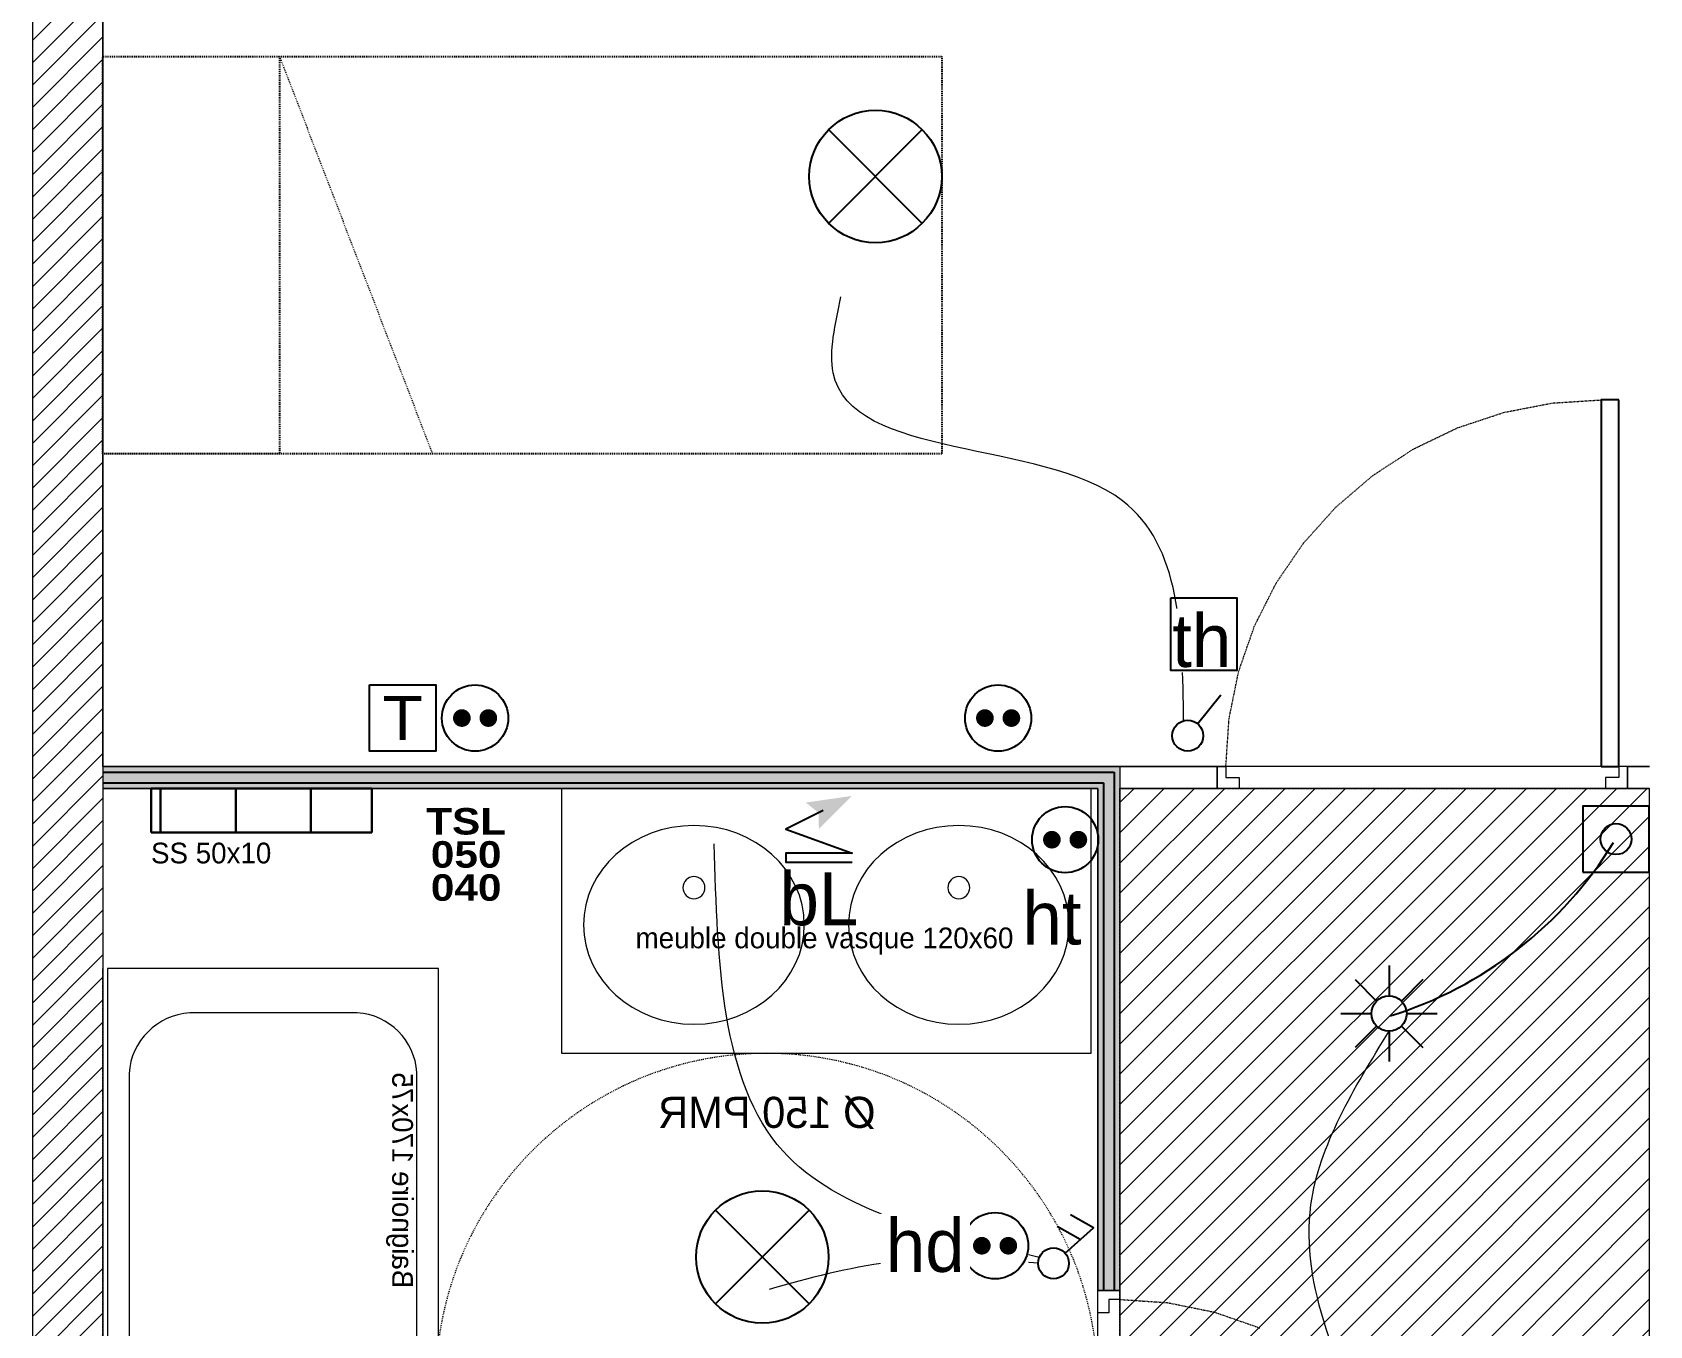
# Model space of a CAD drawing. Header units: centimetres. Extents: x 1724 to 19617, y -6503 to 8072.
# Drawn here: x 6209.9 to 6576.3, y 4485.8 to 4778.7 of the extents above; entities that cross this region are included whole.
import ezdxf

# ---------------------------------------------------------------- set-up
doc = ezdxf.new("R2010")
doc.units = ezdxf.units.CM
for name, pattern in [('Style de ligne -11', [0.347222, 0.20828, -0.138942]), ('Style de ligne -13', [0.147638, 0.098425, -0.049213]), ('Style de ligne -18', [0.164042, 0.054681, -0.109361]), ('Style de ligne -19', [0.166667, 0.055556, -0.111111]), ('Style de ligne -5', [0.20828, 0.069425, -0.138855]), ('VW-01', [0.41656, 0.20828, -0.20828])]:
    doc.linetypes.add(name, pattern=pattern)
for name, color, linetype in [('B aménagement intérieur', 252, 'Continuous'), ('B faience', 252, 'Style de ligne -11'), ('B Faux plafonds_Hatch', 252, 'Continuous'), ('B Général', 252, 'Continuous'), ('C ANNOTATIONS-PMR', 252, 'Style de ligne -5'), ('C ANNOTATIONS-prestations', 252, 'Continuous'), ('D SURFACES-shab', 252, 'Continuous'), ('F REMPLISSAGE-vert clair', 252, 'Continuous'), ('F REMPLISSAGE-vert foncé', 252, 'Continuous'), ('prlm-CHAUFF-CONV', 20, 'Continuous'), ('prlm-ELEC-CFA', 10, 'Continuous'), ('prlm-ELEC-CFO', 1, 'Continuous')]:
    doc.layers.add(name, color=color, linetype=linetype)
for name, color, linetype, lineweight in [('B GÈnÈral', 7, 'Continuous', 5), ('F REMPLISSAGE-vert clair-1', 7, 'Continuous', 5), ('F REMPLISSAGE-vert foncÈ', 7, 'Continuous', 5)]:
    doc.layers.add(name, color=color, linetype=linetype, lineweight=lineweight)
doc.styles.add('Eurostile', font='Eurosti.TTF')
doc.styles.add('Eurostile (italic)', font='Eurostib.TTF')
doc.styles.add('prlm-chauff-rad', font='ariblk.ttf', dxfattribs={"height": 12})
doc.styles.add('prlm-elec-cfa', font='comic.ttf', dxfattribs={"height": 12})
doc.styles.add('prlm-elec-cfo', font='comic.ttf', dxfattribs={"height": 12})
doc.styles.get("Standard").update_dxf_attribs({"font": 'isocp.shx', "height": 15})

# ---------------------------------------------------------------- blocks, each defined once
blk = doc.blocks.new('xi.PTCE')
at = {"layer": 'prlm-ELEC-CFO', "color": 0}
for points in [[(-10.61, 10.61), (10.61, -10.61)], [(10.61, 10.61), (-10.61, -10.61)]]:
    blk.add_lwpolyline(points, dxfattribs=at)
at = {"layer": 'prlm-ELEC-CFO', "color": 0, "linetype": 'ByBlock'}
blk.add_circle((0, 0), 15, dxfattribs=at)
blk = doc.blocks.new('xi.SA')
at = {"layer": 'prlm-ELEC-CFO', "color": 0}
blk.add_lwpolyline([(0.2, -1.28), (5.5, 5.28)], dxfattribs=at)
blk.add_circle((-2, -4), 3.5, dxfattribs=at)
blk = doc.blocks.new('xi.PC')
at = {"color": 0, "lineweight": 5}
blk.add_wipeout([(-7.5, -7.5), (7.5, -7.5), (7.5, 7.5), (-7.5, 7.5)], dxfattribs=at).dxf.layer = 'prlm-ELEC-CFO'
at = {"layer": 'prlm-ELEC-CFO', "color": 0, "linetype": 'ByBlock', "lineweight": 5, "const_width": 2}
for points in [[(-4, 0, 1), (-2, 0, 1)], [(2, 0, 1), (4, 0, 1)]]:
    blk.add_lwpolyline(points, format="xyb", close=True, dxfattribs=at)
at = {"layer": 'prlm-ELEC-CFO', "color": 0, "linetype": 'ByBlock', "lineweight": -2}
blk.add_circle((0, 0), 7.5, dxfattribs=at)
blk = doc.blocks.new('xi.TEL')
at = {"layer": 'prlm-ELEC-CFA', "color": 0, "linetype": 'ByBlock', "lineweight": -2, "flags": 128}
blk.add_lwpolyline([(-7.5, 7.5), (7.5, 7.5), (7.5, -7.5), (-7.5, -7.5)], close=True, dxfattribs=at)
at = {"layer": 'prlm-ELEC-CFA', "color": 0, "linetype": 'ByBlock', "insert": (0, 0), "char_height": 10, "width": 11.36, "attachment_point": 5}
blk.add_mtext('{\\fVerdana|b0|i0|c0|p34;T}', dxfattribs=at)
blk = doc.blocks.new('xi.SPOT')
at = {"color": 0, "lineweight": 5}
blk.add_wipeout([(-4, 0), (-2.83, -2.83), (0, -4), (2.83, -2.83), (4, 0), (2.83, 2.83), (0, 4), (-2.83, 2.83)], dxfattribs=at).dxf.layer = 'prlm-ELEC-CFO'
at = {"layer": 'prlm-ELEC-CFO', "color": 0, "linetype": 'ByBlock', "lineweight": -2, "flags": 128}
for points in [[(-7.69, 7.69), (-2.83, 2.83)], [(0, 10.88), (0, 4)], [(7.69, 7.69), (2.83, 2.83)], [(-10.88, 0), (-4, 0)], [(4, 0), (10.88, 0)], [(-2.83, -2.83), (-7.69, -7.69)], [(2.83, -2.83), (7.69, -7.69)], [(0, -4), (0, -10.88)]]:
    blk.add_lwpolyline(points, dxfattribs=at)
at = {"layer": 'prlm-ELEC-CFO', "color": 0, "linetype": 'ByBlock', "lineweight": -2}
blk.add_circle((0, 0), 4, dxfattribs=at)
blk = doc.blocks.new('xi.BP')
at = {"layer": 'prlm-ELEC-CFO', "color": 0, "flags": 128}
blk.add_lwpolyline([(-7.5, -7.5), (7.5, -7.5), (7.5, 7.5), (-7.5, 7.5)], close=True, dxfattribs=at)
at = {"layer": 'prlm-ELEC-CFO', "color": 0}
blk.add_circle((0, 0), 3.5, dxfattribs=at)
blk = doc.blocks.new('xi.BL')
at = {"color": 0, "lineweight": 5}
blk.add_wipeout([(-7.5, -7.5), (7.5, -7.5), (7.5, 7.5), (-7.5, 7.5)], dxfattribs=at).dxf.layer = 'prlm-ELEC-CFO'
at = {"layer": 'prlm-ELEC-CFO', "lineweight": 5}
blk.add_hatch(color=0, dxfattribs=at).paths.add_polyline_path([(-3, 6), (-0.1, 3.7), (0, 0), (7.5, 7.5)])
at = {"layer": 'prlm-ELEC-CFO', "color": 0}
blk.add_lwpolyline([(0.95, 4.23), (-7.5, 0), (7.5, -5.5), (-7.5, -5.5), (-7.5, -7.5), (7.5, -7.5)], dxfattribs=at)
blk = doc.blocks.new('xi.DA')
at = {"layer": 'prlm-ELEC-CFO', "color": 0}
for points in [[(4.05, 1.39), (-1.17, 4.34)], [(0.61, -1.67), (7.04, 4.05), (1.81, 7.01)]]:
    blk.add_lwpolyline(points, dxfattribs=at)
blk.add_circle((-2, -4), 3.5, dxfattribs=at)
blk = doc.blocks.new('xi.PCHD')
at = {"color": 0, "lineweight": 5}
blk.add_wipeout([(-7.5, -7.5), (7.5, -7.5), (7.5, 7.5), (-7.5, 7.5)], dxfattribs=at).dxf.layer = 'prlm-ELEC-CFO'
at = {"layer": 'prlm-ELEC-CFO', "color": 0, "linetype": 'ByBlock', "lineweight": 5, "const_width": 2}
for points in [[(-4, 0, 1), (-2, 0, 1)], [(2, 0, 1), (4, 0, 1)]]:
    blk.add_lwpolyline(points, format="xyb", close=True, dxfattribs=at)
at = {"layer": 'prlm-ELEC-CFO', "color": 0, "linetype": 'ByBlock', "lineweight": -2}
blk.add_circle((0, 0), 7.5, dxfattribs=at)
blk = doc.blocks.new('xi.PCHT')
at = {"color": 0, "lineweight": 5}
blk.add_wipeout([(-7.5, -7.5), (7.5, -7.5), (7.5, 7.5), (-7.5, 7.5)], dxfattribs=at).dxf.layer = 'prlm-ELEC-CFO'
at = {"layer": 'prlm-ELEC-CFO', "color": 0, "linetype": 'ByBlock', "lineweight": 5, "const_width": 2}
for points in [[(-4, 0, 1), (-2, 0, 1)], [(2, 0, 1), (4, 0, 1)]]:
    blk.add_lwpolyline(points, format="xyb", close=True, dxfattribs=at)
at = {"layer": 'prlm-ELEC-CFO', "color": 0, "linetype": 'ByBlock', "lineweight": -2}
blk.add_circle((0, 0), 7.5, dxfattribs=at)
blk = doc.blocks.new('Rond 150_PMR')
at = {"layer": 'B Général', "color": 154, "linetype": 'VW-01', "lineweight": 5, "true_color": 0x0053a6}
blk.add_circle((0, 0), 75, dxfattribs=at)
at = {"layer": 'B Général', "color": 154, "true_color": 0x0053a6, "insert": (-61.5, 0), "char_height": 7.049, "attachment_point": 5, "rotation": 90, "line_spacing_factor": 0.895453, "style": 'Eurostile (italic)'}
blk.add_mtext('Ø 150 PMR', dxfattribs=at)
blk = doc.blocks.new('Lit 90.190')
at = {"layer": 'B Général', "color": 7, "linetype": 'VW-01', "lineweight": 5}
blk.add_line((45, 54.99), (-45, 20.35), dxfattribs=at)
at = {"layer": 'B Général', "linetype": 'VW-01', "flags": 128}
for points in [[(-45, 95), (45, 95), (45, -95), (-45, -95)], [(-45, 95), (45, 95), (45, 54.99), (-45, 54.99)]]:
    blk.add_lwpolyline(points, close=True, dxfattribs=at)
blk = doc.blocks.new('Groupe-42-1')
at = {"layer": 'B Général', "color": 252, "linetype": 'Style de ligne -19', "lineweight": 5, "true_color": 0x989898}
for p, q in [((-29.11, -35.61), (-29.11, -22.61)), ((-22.61, -29.11), (-35.61, -29.11))]:
    blk.add_line(p, q, dxfattribs=at)
at = {"layer": 'B Général', "color": 252, "linetype": 'Style de ligne -19', "lineweight": 5, "true_color": 0x989898, "flags": 128}
for points in [[(-40, -40), (-40, 40), (40, 40), (40, -40)], [(-38, -38), (-38, 38), (38, 38), (38, -38)]]:
    blk.add_lwpolyline(points, close=True, dxfattribs=at)
at = {"layer": 'B Général', "color": 252, "linetype": 'Style de ligne -19', "lineweight": 5, "true_color": 0x989898}
for radius in [4, 3]:
    blk.add_circle((-29.11, -29.11), radius, dxfattribs=at)
blk = doc.blocks.new('Douche pointillée')
at = {"layer": 'B Général', "color": 252, "true_color": 0x989898}
blk.add_blockref('Groupe-42-1', (0, 0), dxfattribs=at)
blk = doc.blocks.new('Baignoire 75_170')
at = {"layer": 'B faience', "lineweight": 18, "flags": 128}
blk.add_lwpolyline([(-85, 38.5), (-85, -37.5), (86, -37.5)], dxfattribs=at)
at = {"layer": 'B Général', "color": 7, "linetype": 'Continuous', "lineweight": 5, "flags": 128}
blk.add_lwpolyline([(-84, -36.5), (-84, 38.5), (86, 38.5), (86, -36.5)], close=True, dxfattribs=at)
blk.add_lwpolyline([(-74, -17.85), (-74, 19.85, -0.379059), (-60.25, 33.6), (62.5, 33.6, -0.377778), (76, 20.1), (76, -17.85, -0.374545), (62.25, -31.6), (-60.5, -31.6, -0.392593), (-74, -18.1)], format="xyb", close=True, dxfattribs=at)
at = {"layer": 'B Général', "color": 7, "linetype": 'Continuous', "lineweight": 5}
blk.add_circle((-61.7, 1), 2.5, dxfattribs=at)
at = {"layer": 'B Général', "color": 8, "true_color": 0x767676}
blk.add_blockref('Douche pointillée', (-44, 3.5), dxfattribs=at)
at = {"layer": 'C ANNOTATIONS-prestations', "insert": (62.5, 26.61), "char_height": 4.6991, "width": 80, "attachment_point": 9, "line_spacing_factor": 0.895453, "style": 'Eurostile'}
blk.add_mtext('Baignoire 170x75', dxfattribs=at)

msp = doc.modelspace()

# ---------------------------------------------------------------- hatches: boundary and pattern name
at = {"layer": 'B GÈnÈral', "linetype": 'Continuous', "lineweight": 5}
h = msp.add_hatch(dxfattribs=at)
h.set_pattern_fill('50_BETON', style=0, pattern_type=2)
h.set_pattern_definition([(45, (0.0456, -2.938), (2.4253472, -2.6458333), [])])
h.paths.add_polyline_path([(6225.934, 4914.451), (6209.934, 4914.451), (6209.934, 4288.451), (6225.934, 4288.451)])

# ---------------------------------------------------------------- linework, layer by layer
at = {"layer": 'B aménagement intérieur', "color": 7, "linetype": 'Style de ligne -13', "lineweight": 5}
for p, q in [((6456.313, 4297.303), (6456.313, 4607.45)), ((6456.313, 4607.45), (6576.31, 4607.45)), ((6576.31, 4607.45), (6576.313, 4607.449))]:
    msp.add_line(p, q, dxfattribs=at)
at = {"layer": 'B Général', "color": 7, "linetype": 'Continuous', "lineweight": 18}
for p, q in [((6209.934, 4914.451), (6209.934, 4288.451)), ((6225.934, 4880.451), (6225.934, 4288.451))]:
    msp.add_line(p, q, dxfattribs=at)
at = {"layer": 'B Général', "color": 7, "linetype": 'Continuous', "lineweight": 5}
for p, q in [((6209.934, 4914.451), (6209.934, 4288.451)), ((6225.934, 4880.451), (6225.934, 4288.451)), ((6456.313, 4612.45), (6478.31, 4612.45)), ((6478.31, 4612.45), (6478.31, 4607.45)), ((6569.31, 4609.95), (6566.31, 4609.95)), ((6566.31, 4609.95), (6566.31, 4607.45)), ((6571.31, 4612.45), (6569.31, 4612.45)), ((6569.31, 4612.45), (6569.31, 4609.95)), ((6571.31, 4612.45), (6576.31, 4612.45)), ((6571.31, 4612.45), (6571.31, 4607.45)), ((6571.31, 4607.45), (6571.31, 4612.45)), ((6456.313, 4607.45), (6478.31, 4607.45)), ((6566.31, 4607.45), (6571.31, 4607.45)), ((6571.31, 4607.45), (6576.31, 4607.45))]:
    msp.add_line(p, q, dxfattribs=at)
at = {"layer": 'B Général', "linetype": 'Style de ligne -18', "lineweight": 5}
for p, q in [((6543.311, 4692.622), (6554.216, 4694.74)), ((6554.216, 4694.74), (6565.31, 4695.45)), ((6532.782, 4689.132), (6543.311, 4692.622)), ((6522.81, 4684.331), (6532.782, 4689.132)), ((6513.566, 4678.299), (6522.81, 4684.331)), ((6505.206, 4671.14), (6513.566, 4678.299)), ((6497.875, 4662.978), (6505.206, 4671.14)), ((6491.698, 4653.95), (6497.875, 4662.978)), ((6486.781, 4644.213), (6491.698, 4653.95)), ((6480.31, 4612.45), (6481.038, 4623.284)), ((6456.313, 4491.701), (6467.147, 4490.974)), ((6467.147, 4490.974), (6477.795, 4488.805)), ((6477.795, 4488.805), (6488.076, 4485.231))]:
    msp.add_line(p, q, dxfattribs=at)
at = {"layer": 'B Général'}
for p, q in [((6569.31, 4695.45), (6565.31, 4695.45)), ((6565.31, 4695.45), (6565.31, 4612.45)), ((6569.31, 4612.45), (6569.31, 4695.45)), ((6565.31, 4612.45), (6569.31, 4612.45))]:
    msp.add_line(p, q, dxfattribs=at)
at = {"layer": 'B Général', "color": 98, "linetype": 'Continuous', "lineweight": 13, "true_color": 0x004400}
for p, q in [((6225.934, 4612.45), (6456.313, 4612.45)), ((6456.313, 4612.45), (6456.313, 4493.701)), ((6456.313, 4493.701), (6451.313, 4493.701))]:
    msp.add_line(p, q, dxfattribs=at)
at = {"layer": 'B Général', "color": 7, "linetype": 'Continuous', "lineweight": 13}
for p, q in [((6456.313, 4612.45), (6478.31, 4612.45)), ((6571.31, 4612.45), (6576.31, 4612.45)), ((6456.313, 4607.45), (6478.31, 4607.45)), ((6571.31, 4607.45), (6576.31, 4607.45))]:
    msp.add_line(p, q, dxfattribs=at)
at = {"layer": 'B Général', "lineweight": 5}
for p, q in [((6329.813, 4607.45), (6329.813, 4547.45)), ((6329.813, 4547.45), (6449.813, 4547.45))]:
    msp.add_line(p, q, dxfattribs=at)
at = {"layer": 'B Général', "color": 7, "linetype": 'Continuous', "lineweight": 5, "flags": 128}
for points in [[(6478.31, 4612.45), (6480.31, 4612.45), (6480.31, 4609.95), (6483.31, 4609.95), (6483.31, 4607.45), (6478.31, 4607.45), (6478.31, 4607.45), (6478.31, 4607.45), (6478.31, 4611.736), (6478.31, 4611.736)], [(6456.313, 4493.701), (6456.313, 4491.701), (6453.813, 4491.701), (6453.813, 4488.701), (6451.313, 4488.701), (6451.313, 4493.701), (6451.313, 4493.701), (6451.313, 4493.701), (6455.599, 4493.701), (6455.599, 4493.701)]]:
    msp.add_lwpolyline(points, close=True, dxfattribs=at)
at = {"layer": 'B Général', "lineweight": 5, "extrusion": (0, 0, -1)}
for centre in [(6359.813, 4584.97), (6419.813, 4584.97)]:
    msp.add_ellipse(centre, major_axis=(1.768, 1.768), ratio=1, start_param=0.7853982, end_param=7.0685835, dxfattribs=at)
at = {"layer": 'D SURFACES-shab', "lineweight": 18}
for p, q in [((6225.934, 4612.45), (6225.934, 4880.451)), ((6576.313, 4612.45), (6225.934, 4612.45)), ((6225.934, 4607.45), (6225.934, 4395.638)), ((6576.31, 4607.45), (6456.313, 4607.45)), ((6456.313, 4607.45), (6456.313, 4297.451)), ((6576.315, 4417.451), (6576.31, 4607.45))]:
    msp.add_line(p, q, dxfattribs=at)
at = {"layer": 'F REMPLISSAGE-vert clair'}
for p, q in [((6225.934, 4611.15), (6455.013, 4611.15)), ((6455.013, 4611.15), (6455.013, 4493.701)), ((6225.934, 4608.75), (6452.613, 4608.75))]:
    msp.add_line(p, q, dxfattribs=at)
at = {"layer": 'F REMPLISSAGE-vert clair-1', "color": 9, "linetype": 'Continuous', "true_color": 0xc0dcc0}
msp.add_solid([(6225.934, 4608.75), (6225.934, 4611.15), (6452.613, 4608.75), (6455.013, 4611.15)], dxfattribs=at)
at = {"layer": 'F REMPLISSAGE-vert foncÈ', "color": 54, "linetype": 'Continuous', "true_color": 0x99aa00}
for points in [[(6225.934, 4611.15), (6225.934, 4612.45), (6455.013, 4611.15), (6456.313, 4612.45)], [(6455.013, 4611.15), (6456.313, 4612.45), (6455.013, 4493.701), (6456.313, 4493.701)]]:
    msp.add_solid(points, dxfattribs=at)
at = {"layer": 'F REMPLISSAGE-vert foncé', "color": 98, "linetype": 'Continuous', "lineweight": 13, "true_color": 0x004400}
for p, q in [((6225.934, 4612.45), (6456.313, 4612.45)), ((6456.313, 4612.45), (6456.313, 4493.701))]:
    msp.add_line(p, q, dxfattribs=at)
at = {"layer": 'F REMPLISSAGE-vert foncé'}
for p, q in [((6225.934, 4611.15), (6455.013, 4611.15)), ((6455.013, 4611.15), (6455.013, 4493.701)), ((6225.934, 4608.75), (6452.613, 4608.75))]:
    msp.add_line(p, q, dxfattribs=at)
at = {"layer": 'prlm-ELEC-CFO', "lineweight": 30}
for p, q in [((6286.814, 4607.45), (6236.814, 4607.45)), ((6236.814, 4607.45), (6236.814, 4597.45)), ((6239, 4597.45), (6239, 4607.45)), ((6256, 4597.45), (6256, 4607.45)), ((6273, 4597.45), (6273, 4607.45)), ((6286.814, 4597.45), (6286.814, 4607.45)), ((6236.814, 4597.45), (6286.814, 4597.45))]:
    msp.add_line(p, q, dxfattribs=at)
at = {"layer": 'prlm-ELEC-CFO', "lineweight": 13}
for points in [[(6470.744, 4622.761), (6456.916, 4672.585), (6391.359, 4701.595), (6393.122, 4718.822)], [(6437.768, 4499.896), (6403.939, 4500.065), (6376.872, 4493.988)]]:
    msp.add_spline(points, degree=3, dxfattribs=at)

# ---------------------------------------------------------------- block references
at = {"layer": 'B Général', "color": 7, "rotation": 90}
msp.add_blockref('Lit 90.190', (6320.934, 4728.221), dxfattribs=at)
at = {"layer": 'B Général', "color": 7, "extrusion": (0, 0, -1), "zscale": -1, "rotation": 90}
msp.add_blockref('Baignoire 75_170', (-6263.434, 4480.638), dxfattribs=at)
at = {"layer": 'prlm-ELEC-CFO'}
for name, p in [('xi.PTCE', (6400.931, 4746.052)), ('xi.PC', (6310.233, 4623.388)), ('xi.SA', (6473.68, 4623.388)), ('xi.BL', (6388.122, 4598.257)), ('xi.BP', (6568.685, 4595.969)), ('xi.SPOT', (6517.268, 4556.454)), ('xi.PTCE', (6375.304, 4501.309)), ('xi.DA', (6443.268, 4503.879))]:
    msp.add_blockref(name, p, dxfattribs=at)

# ---------------------------------------------------------------- texts
at = {"layer": 'prlm-CHAUFF-CONV', "lineweight": 20, "insert": (6308.204, 4592.461), "char_height": 6, "width": 32.8236, "attachment_point": 5, "line_spacing_factor": 0.75, "style": 'prlm-chauff-rad', "bg_fill": 3, "box_fill_scale": 1.1, "bg_fill_color": 256, "bg_fill_transparency": 0}
msp.add_mtext('TSL\\P050\\P040', dxfattribs=at)
at = {"layer": 'prlm-ELEC-CFO', "lineweight": 30, "style": 'Eurostile'}
msp.add_text('SS 50x10', height=4.6991, dxfattribs=at).set_placement((6236.814, 4590.465))

# ---------------------------------------------------------------- next in the draw order: hatches: boundary and pattern name
at = {"layer": 'B Faux plafonds_Hatch', "linetype": 'Continuous', "lineweight": 5, "true_color": 0xaaaaaa}
h = msp.add_hatch(dxfattribs=at)
h.set_pattern_fill('F_P__SOFFITE', color=253, style=0, pattern_type=2)
h.set_pattern_definition([(45, (0, 0.2205), (-3.5277778, 3.3072917), [])])
h.paths.add_polyline_path([(6928.578, 4371.124), (6928.578, 4297.303), (6456.313, 4297.303), (6456.313, 4607.45), (6576.31, 4607.45), (6576.313, 4607.449), (6576.313, 4417.451), (6611.308, 4417.451), (6611.307, 4486.452), (6696.313, 4486.452), (6696.313, 4390.451), (6852.934, 4390.451), (6852.824, 4468.451), (6928.578, 4468.451), (6928.687, 4371.124)])

# ---------------------------------------------------------------- next in the draw order: linework, layer by layer
at = {"layer": 'B GÈnÈral', "color": 9, "linetype": 'Continuous', "true_color": 0xc0dcc0}
msp.add_solid([(6225.934, 4612.45), (6225.934, 4607.45), (6456.313, 4612.45), (6451.313, 4607.45)], dxfattribs=at)
at = {"layer": 'B Général', "color": 98, "linetype": 'Continuous', "lineweight": 13, "true_color": 0x004400}
msp.add_line((6225.934, 4607.45), (6451.313, 4607.45), dxfattribs=at)
at = {"layer": 'B Général', "lineweight": 5}
msp.add_line((6449.813, 4607.45), (6329.813, 4607.45), dxfattribs=at)
at = {"layer": 'D SURFACES-shab', "lineweight": 18}
msp.add_line((6451.313, 4607.45), (6225.934, 4607.45), dxfattribs=at)
at = {"layer": 'F REMPLISSAGE-vert foncÈ', "color": 54, "linetype": 'Continuous', "true_color": 0x99aa00}
msp.add_solid([(6225.934, 4607.45), (6225.934, 4608.75), (6451.313, 4607.45), (6452.613, 4608.75)], dxfattribs=at)
at = {"layer": 'F REMPLISSAGE-vert foncé', "color": 98, "linetype": 'Continuous', "lineweight": 13, "true_color": 0x004400}
msp.add_line((6225.934, 4607.45), (6451.313, 4607.45), dxfattribs=at)
at = {"layer": 'prlm-ELEC-CFO'}
msp.add_arc((6490.398, 4643.097), 91.31, 287.29264, 328.34427, dxfattribs=at)
at = {"layer": 'prlm-ELEC-CFO', "lineweight": 13}
msp.add_spline([(6515.06, 4456.299), (6499.586, 4513.143), (6517.268, 4552.454)], degree=3, dxfattribs=at)

# ---------------------------------------------------------------- next in the draw order: block references
at = {"layer": 'prlm-ELEC-CFA'}
msp.add_blockref('xi.TEL', (6293.814, 4623.388), dxfattribs=at)
at = {"layer": 'prlm-ELEC-CFO'}
msp.add_blockref('xi.PC', (6428.719, 4623.388), dxfattribs=at)

# ---------------------------------------------------------------- next in the draw order: texts
at = {"layer": 'prlm-ELEC-CFO', "lineweight": 20, "char_height": 12, "attachment_point": 5, "line_spacing_factor": 0.8, "bg_fill": 3, "box_fill_scale": 1.1, "bg_fill_color": 256, "bg_fill_transparency": 0}
for s, insert, style in [('th', (6474.852, 4640.883), 'prlm-elec-cfa'), ('bL', (6388.122, 4582.374), 'prlm-elec-cfo')]:
    msp.add_mtext(s, dxfattribs=dict(at, insert=insert, style=style))

# ---------------------------------------------------------------- next in the draw order: linework, layer by layer
at = {"layer": 'B Général', "linetype": 'Style de ligne -18', "lineweight": 5}
for p, q in [((6483.207, 4633.932), (6486.781, 4644.213)), ((6481.038, 4623.284), (6483.207, 4633.932))]:
    msp.add_line(p, q, dxfattribs=at)
at = {"layer": 'B Général', "lineweight": 5, "extrusion": (0, 0, -1)}
msp.add_ellipse((6359.813, 4576.55), major_axis=(-25, 0), ratio=0.9, start_param=3.1415927, end_param=9.424778, dxfattribs=at)
at = {"layer": 'prlm-ELEC-CFO'}
msp.add_lwpolyline([(6467.809, 4650.597), (6482.778, 4650.597), (6482.778, 4634.146), (6467.809, 4634.146)], close=True, dxfattribs=at)
at = {"layer": 'prlm-ELEC-CFO', "lineweight": 13}
msp.add_spline([(6438.035, 4501.221), (6379.974, 4525.332), (6364.426, 4594.888)], degree=3, dxfattribs=at)

# ---------------------------------------------------------------- next in the draw order: block references
at = {"layer": 'prlm-ELEC-CFO'}
for name, p in [('xi.PCHT', (6443.894, 4595.838)), ('xi.PCHD', (6428.028, 4503.869))]:
    msp.add_blockref(name, p, dxfattribs=at)

# ---------------------------------------------------------------- next in the draw order: texts
at = {"layer": 'prlm-ELEC-CFO', "lineweight": 20, "insert": (6440.907, 4578.026), "char_height": 12, "attachment_point": 5, "line_spacing_factor": 0.8, "style": 'prlm-elec-cfo', "bg_fill": 3, "box_fill_scale": 1.1, "bg_fill_color": 256, "bg_fill_transparency": 0}
msp.add_mtext('ht', dxfattribs=at)

# ---------------------------------------------------------------- next in the draw order: linework, layer by layer
at = {"layer": 'B GÈnÈral', "color": 9, "linetype": 'Continuous', "true_color": 0xc0dcc0}
msp.add_solid([(6456.313, 4612.45), (6451.313, 4607.45), (6456.313, 4493.701), (6451.313, 4493.701)], dxfattribs=at)
at = {"layer": 'B Général', "lineweight": 5}
msp.add_line((6449.813, 4547.45), (6449.813, 4607.45), dxfattribs=at)
at = {"layer": 'B Général', "color": 98, "linetype": 'Continuous', "lineweight": 13, "true_color": 0x004400}
msp.add_line((6451.313, 4607.45), (6451.313, 4493.701), dxfattribs=at)
at = {"layer": 'B Général', "lineweight": 5, "extrusion": (0, 0, -1)}
msp.add_ellipse((6419.813, 4576.55), major_axis=(-25, 0), ratio=0.9, start_param=3.1415927, end_param=9.424778, dxfattribs=at)
at = {"layer": 'D SURFACES-shab', "lineweight": 18}
msp.add_line((6451.313, 4395.638), (6451.313, 4607.45), dxfattribs=at)
at = {"layer": 'F REMPLISSAGE-vert clair'}
msp.add_line((6452.613, 4608.75), (6452.613, 4493.701), dxfattribs=at)
at = {"layer": 'F REMPLISSAGE-vert clair-1', "color": 9, "linetype": 'Continuous', "true_color": 0xc0dcc0}
msp.add_solid([(6452.613, 4608.75), (6455.013, 4611.15), (6452.613, 4493.701), (6455.013, 4493.701)], dxfattribs=at)
at = {"layer": 'F REMPLISSAGE-vert foncÈ', "color": 54, "linetype": 'Continuous', "true_color": 0x99aa00}
msp.add_solid([(6451.313, 4607.45), (6452.613, 4608.75), (6451.313, 4493.701), (6452.613, 4493.701)], dxfattribs=at)
at = {"layer": 'F REMPLISSAGE-vert foncé', "color": 98, "linetype": 'Continuous', "lineweight": 13, "true_color": 0x004400}
msp.add_line((6451.313, 4607.45), (6451.313, 4493.701), dxfattribs=at)
at = {"layer": 'F REMPLISSAGE-vert foncé'}
msp.add_line((6452.613, 4608.75), (6452.613, 4493.701), dxfattribs=at)

# ---------------------------------------------------------------- next in the draw order: texts
at = {"layer": 'C ANNOTATIONS-prestations', "insert": (6432.179, 4575.943), "char_height": 4.69911, "width": 104, "attachment_point": 3, "line_spacing_factor": 0.895453, "style": 'Eurostile'}
msp.add_mtext('meuble double vasque 120x60', dxfattribs=at)
at = {"layer": 'prlm-ELEC-CFO', "lineweight": 20, "insert": (6412.196, 4503.869), "char_height": 12, "attachment_point": 5, "line_spacing_factor": 0.8, "style": 'prlm-elec-cfo', "bg_fill": 3, "box_fill_scale": 1.1, "bg_fill_color": 256, "bg_fill_transparency": 0}
msp.add_mtext('hd', dxfattribs=at)

# ---------------------------------------------------------------- next in the draw order: block references
at = {"layer": 'C ANNOTATIONS-PMR', "color": 7, "extrusion": (0, 0, -1), "zscale": -1, "rotation": 270}
msp.add_blockref('Rond 150_PMR', (-6376.313, 4472.451), dxfattribs=at)

doc.saveas('drawing.dxf')
